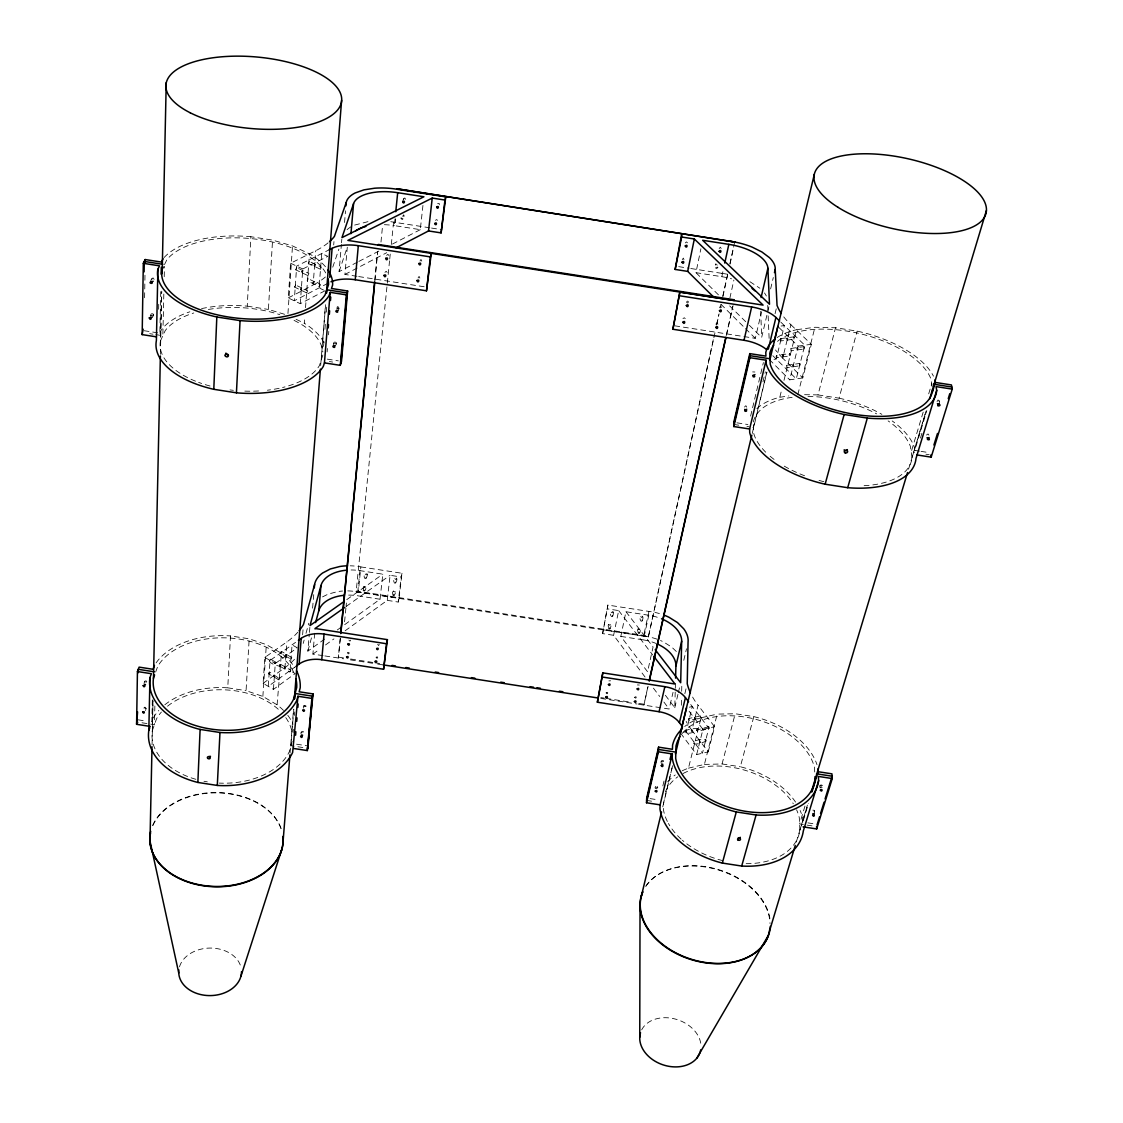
<?xml version="1.0" encoding="UTF-8"?>
<svg xmlns="http://www.w3.org/2000/svg" width="1123" height="1123" viewBox="0 0 1123 1123"><rect width="100%" height="100%" fill="white"/><g stroke="black" fill="none" stroke-linecap="round" stroke-linejoin="round"><path stroke-width="0.75" stroke-dasharray="5 3.75" d="M715.646 267.709C722.159 264.93 712.193 273.479 715.913 263.652M392.517 594.797C394.047 598.082 396.981 591.26 394.426 590.487C391.534 591.61 392.264 594.558 394.384 595.162M393.359 591.035L394.159 591.961L395.226 591.4M144.6 297.735L145.007 273.436M158.624 309.274L158.764 302.326M144.053 330.709L159.845 333.152L160.8 289.818M152.335 699.854L151.844 721.935L153.247 718.004A73.781 49.005 1.8 0 1 158.806 710.452M195.556 381.202A81.572 41.565 4.2 0 1 160.449 340.915L161.544 292.205M152.054 744.984L152.995 701.187M160.421 354.264L161.768 291.194M195.865 779.306A70.3 46.689 1.8 0 1 152.321 730.61L153.023 699.98M163.818 294.072L162.849 335.721L154.637 334.443M164.225 276.721L164.463 266.319M154.862 706.002L154.427 724.686L137.413 722.075M681.352 705.23L681.507 698.267M681.675 691.291L681.829 684.328M665.363 695.263L674.783 707.715L675.442 683.346M608.427 628.178C610.182 631.393 612.302 624.444 609.803 623.742C606.841 624.935 608.371 627.968 610.308 628.473M608.708 624.332L609.494 625.216L610.575 624.627M661.335 763.514C659.341 759.639 665.532 759.415 663.44 763.429M697.664 730.455C696.021 729.641 697.804 727.213 698.015 729.725C685.577 738.19 677.66 728.757 697.327 728.476M655.411 786.647C653.389 790.311 660.549 787.995 656.632 785.847C653.867 785.777 656.955 788.809 657.488 786.563M637.85 632.726C639.619 635.941 641.64 628.978 639.155 628.276C636.179 629.456 637.836 632.516 639.731 633.007M638.061 628.866L638.833 629.75L639.928 629.147M389.555 260.817L356.131 591.779L648.364 636.881L714.242 335.356M647.76 687.164L643.914 705.062L648.097 686.293M642.384 620.64C645.164 613.018 637.162 616.092 641.093 621.23C643.619 621.693 641.458 618.366 640.489 620.429M201.578 308.614A85.615 43.629 4.2 0 1 247.242 306.158L250.892 236.728L272.566 240.097L292.499 245.923L309.457 253.854A87.791 42.239 4.5 0 1 325.937 267.316M164.828 704.795A73.781 49.005 1.8 0 1 227.758 687.823L230.496 635.927L249.194 638.819L266.348 644.616L280.89 652.982A75.381 48.5 2.2 0 1 294.858 667.736M663.511 761.099L662.556 761.941L661.419 761.197M284.596 314.3L268.397 309.443L272.566 240.097M283.515 710.438A73.781 49.005 1.8 0 0 277.086 704.823L262.866 696.428L246.063 690.645L249.194 638.819M325.038 290.745L300.29 303.701L288.288 297.904L290.604 263.231L315.703 250.724A109.366 49.777 4.6 0 0 328.098 242.835M273.436 689.382L275.289 663.468L297.258 647.803L292.064 644.841L290.057 670.599L295.195 673.575L273.436 689.382L263.119 683.317L264.86 657.418L286.884 641.879A94.837 57.891 2.5 0 0 297.848 632.193M287.951 313.542L292.499 245.923M262.866 696.428L266.348 644.616M721.71 307.365L720.503 306.172L719.492 307.534M300.29 303.701L302.761 268.987L327.776 256.353L321.725 253.531L319.072 287.895L323.55 290.029M612.821 615.951C615.727 607.894 607.304 612.33 611.67 616.709C614.239 616.822 611.474 613.818 610.926 615.98M323.957 342.613A85.615 43.629 4.2 0 0 304.375 323.312L304.88 316.377M305.526 307.688L309.457 253.854M277.086 704.823L281.578 651.48L280.455 652.154L280.413 653.081L290.801 659.075L291.966 657.713L281.494 651.368M645.051 677.029L613.607 635.295L602.63 633.611L607.88 605.072L648.954 611.417A38.631 23.401 12.4 0 1 659.398 613.551M288.288 297.904L313.12 285.074L315.703 250.724M263.119 683.317L284.947 667.638L286.884 641.879M602.63 633.611L607.88 605.072M290.057 753.112L293.51 709.483M320.659 365.635L325.488 304.544M321.15 360.272L325.558 305.259M293.833 709.146L290.899 745.686L307.899 748.297M323.55 346.46L324.238 337.883M324.926 329.306L325.614 320.729M326.316 312.152L327.004 303.589M293.047 732.786L293.328 729.304M294.451 715.407L294.731 711.926M333.699 244.954L333.966 241.557M302.62 634.776L303.042 629.652M327.116 351.948L327.397 348.523M328.52 334.808L328.8 331.383M357.353 262.192L339.104 271.64L341.392 244.435M341.532 242.736L341.813 239.325M324.659 639.057L307.87 651.143L309.302 634.074M309.443 632.375L309.878 627.252M344.536 222.508L345.519 210.829M312.587 608.161L313.738 594.657M356.974 276.3L344.943 274.433L347.288 247.214M323.115 655.664L312.896 654.091L315.1 628.487M340.185 638.805L338.332 657.966L340.395 637.99M374.829 279.992L377.525 252.113M374.871 281.017L377.735 251.426M380.978 242.049L382.606 225.316M345.912 608.076L344.256 624.964L380.037 599.247L382.817 574.176L359.936 570.638A34.42 20.888 5.7 0 0 351.106 569.979M346.081 606.392L346.403 603.009M389.737 259.076L390.439 252.099M391.323 244.491L393.794 220.108M422.95 205.425L420.283 229.668L394.355 225.625L395.057 218.69M380.037 599.247L357.381 595.737L359.936 570.638M429.828 227.801L395.31 222.424L395.661 218.957M613.102 612.119L612.189 612.891L611.193 612.147M360.862 566.918L402.006 573.263L399.058 598.278L358.307 591.989L360.862 566.918A38.673 23.443 5.7 0 0 350.25 565.81M345.154 630.775L387.238 600.356L390.088 575.299L401.192 577.011L402.006 573.263M685.339 242.919L686.392 241.894L687.515 242.835M387.238 600.356L398.23 602.054L401.192 577.011M812.841 810.118L814.287 810.343L813.964 811.396M820.197 787.981C817.867 784.079 824.142 783.826 822.317 787.883M822.162 785.539L821.138 786.353L820.043 785.623M926.489 435.036L928.033 433.955L928.903 435.148M154.132 279.388L152.995 277.844L151.914 279.304M152.503 316.868C156.616 313.149 148.433 312.657 152.223 315.802M403.045 218.901C396.966 214.704 405.585 225.372 403.733 214.718M146.523 682.265C148.025 680.454 143.267 680.44 145.274 682.208M144.305 707.574C147.689 711.112 144.516 703.391 143.491 709.806M363.08 590.136C364.273 593.604 367.53 587.09 365.172 585.981C362.055 586.669 363.066 589.926 364.891 590.726M613.607 635.295L618.675 610.603L607.585 608.891M364.006 586.388L364.624 587.385L365.803 586.978M718.425 294.83L695.937 272.664L700.892 248.801M625.946 611.726L653.081 646.918L647.564 671.765L620.808 636.404L625.946 611.726L648.771 615.25A34.392 20.846 12.4 0 1 660.156 618.254M398.23 602.054L399.058 598.278M690.771 268.509L721.794 273.338L722.538 269.941M602.925 629.75L643.605 636.039L648.954 611.417M695.937 272.664L721.808 276.693L722.917 271.584M620.808 636.404L643.423 639.899L648.771 615.25M716.488 325.108L718.734 314.861M720.222 308.025L720.98 304.6M722.847 296.051L727.704 273.844M729.95 263.596L734.442 243.087M648.364 636.881L715.365 330.92M716.853 324.084L719.099 313.822M722.847 296.725L727.718 274.503M729.964 264.256L733.698 247.158M729.88 298.128L733.866 280.09M395.843 582.612C399.9 575.13 390.986 578.078 394.58 583.146C397.093 583.707 394.903 580.268 393.962 582.318M726.216 335.623L732.687 306.607M726.595 334.654L733.08 305.638M674.755 325.81L755.316 338.332L761.52 311.759M638.524 704.289L669.14 709.02L673.042 692.344M770.617 288.92L773.298 277.521M683.781 660.324L686.504 648.785M749.35 325.305L761.661 337.433L769.101 305.905M674.783 707.715L677.927 694.379M678.32 692.723L680.285 684.384M336.9 307.211C340.269 311.885 338.093 302.396 336.254 309.148M750.613 416.071L752.213 409.376M752.607 407.705L763.387 362.561M775.067 313.71L776.26 308.741M662.851 785.889L664.072 780.794M684.848 693.719L686.434 687.065M335.566 345.28C339.216 341.897 331.804 340.774 334.668 343.806M762.952 381.834L765.367 371.811M766.784 372.19L753.477 427.484L746.921 426.473M662.752 806.861L672.551 765.942M752.228 433.464L766.939 372.078M672.565 765.704L663.567 803.029L663.37 809.234A70.188 46.534 16.3 0 0 667.666 822.064M366.238 578.036C370.45 570.568 361.395 573.53 364.975 578.584C367.46 579.145 365.298 575.678 364.343 577.741M790.901 324.729L811.339 344.298L802.791 377.946L782.703 358.153L790.901 324.729A109.128 49.58 13.5 0 1 783.573 316.658M689.396 707.181L692.287 706.549L686.181 731.635L680.44 732.94L696.653 754.572L708.22 751.891L691.922 730.343L698.071 705.272A94.655 57.68 15.6 0 1 692.203 696.344M756.846 408.66A85.46 43.474 13.9 0 1 779.811 397.261L781.903 388.811M783.994 380.374L796.544 329.699L814.933 327.27L835.554 327.762L857.13 331.117A87.636 42.084 13.6 0 1 933.466 376.149M682.18 770.827A73.669 48.85 16.3 0 1 688.455 768.16L701.103 717.555L700.275 715.983L701.033 717.737A75.269 48.331 15.9 0 0 684.721 726.511M356.131 591.779L356.314 591.021L648.406 636.109M802.791 377.946L789.722 379.841L798.144 346.095L777.818 326.442M696.653 754.572L702.956 729.374L686.49 707.813M405.67 199.318L404.757 197.901L403.676 199.248M797.835 394.58L814.933 327.27M688.455 768.16L704.402 764.426L717.19 714.116L735.2 713.751L753.828 716.614A75.269 48.331 15.9 0 1 816.983 764.665M708.22 751.891L714.621 726.735L698.071 705.272M301.146 734.26C299.49 731.494 304.698 730.413 303.435 732.814M804.559 394.692L818.007 394.903L835.554 327.762M704.402 764.426L722.061 763.963L735.2 713.751M303.35 708.178C302.298 703.686 308.488 705.272 305.372 708.697M292.078 741.222L289.313 751.68A70.3 46.689 1.8 0 1 219.266 783.096M303.982 705.735L304.642 706.816L306.003 706.255M818.007 394.903L839.078 398.174L857.13 331.117M307.87 651.143L311.955 636.025M795.575 802.131A73.669 48.85 16.3 0 0 740.324 766.77L753.828 716.614M303.21 643.423L304.136 640.068M305.989 633.358L308.755 623.279M348.86 640.026L349.969 641.163L350.685 640.124M367.151 574.302L366.126 574.906L365.27 574.007M396.686 578.864L395.661 579.468L394.805 578.57M402.708 201.649L403.634 198.476M923.19 412.113L911.188 451.951L914.459 452.457M928.693 393.85L931.697 383.898M804.98 806.061L799.59 823.945L814.849 826.303M796.277 842.082L807.395 805.121M908.535 469.189L925.731 412.085M864.106 485.683A81.432 41.411 13.9 0 0 912.03 457.623L926.096 411.046M746.149 863.657A70.188 46.534 16.3 0 0 799.899 830.234L807.774 804.18M919.484 451.137L914.768 450.407L926.798 410.625M803.352 820.422L808.434 803.633M920.453 438.096L922.46 431.443M721.205 248.506L720.348 247.158L719.183 248.52M333.306 344.382L333.938 342.389M642.581 616.794L641.528 617.439L640.686 616.583M338.542 310.074L339.174 308.123M322.863 355.022L319.437 365.565A81.572 41.565 4.2 0 1 282.589 387.505M435.513 220.347L436.468 219.575L437.591 220.276M339.104 271.64L347.358 246.878M332.745 267.176L338.921 249.039M152.321 730.61L156.518 718.818A70.3 46.689 1.8 0 1 161.403 712.038M145.471 710.508L146.285 708.29M682.966 318.567L684.3 317.739L685.241 318.651M155.662 672.017L157.796 666.206A71.816 46.211 2.2 0 1 228.91 637.99A71.816 46.211 2.2 0 1 294.507 674.193M143.983 683.444L144.811 681.226M717.962 324.266L717.148 322.848L715.842 324.182M746.711 407.144L745.869 405.684L744.479 407.045M639.338 685.03L637.359 684.932M160.449 340.915L165.235 330.583A81.572 41.565 4.2 0 1 193.774 312.98M159.845 333.152L161.445 329.727A85.615 43.629 4.2 0 1 189.829 311.801M939.179 401.444L938.084 399.942L937.031 401.585M150.215 315.97L151.142 314.033M164.505 264.579L166.934 259.624A83.649 40.246 4.5 0 1 249.053 238.427A83.649 40.246 4.5 0 1 325.684 272.917M150.875 280.371L151.816 278.462M403.971 215.7L402.371 216.135M153.43 314.931L151.956 315.451M336.184 343.287L333.643 343.961M439.36 204.807L439.121 203.389L437.605 203.53M421.785 261.126L420.971 259.427L419.974 261.055M419.876 278.055L419.076 276.384L418.079 277.985M377.679 644.279L378.662 645.585L379.237 644.363M683.977 259.68L683.346 258.093L682.251 259.624M752.635 371.91L754.895 372.008M610.617 680.805L608.891 680.889M705.469 739.229C704.177 740.352 706.83 742.331 706.086 739.903C691.501 737.446 687.473 749.125 705.904 741.208M280.076 665.602C283.908 667.624 269.913 664.577 269.464 660.9L270.475 659.131L280.862 665.153M280.287 665.56L279.838 666.922M820.309 787.574L822.148 787.504M150.342 315.731L151.689 315.451M336.409 308.909L338.079 308.783M296.318 666.079L268.271 686.35L270.067 660.436L295.546 642.37M312.896 654.091L319.915 649.024M325.516 644.967L333.938 638.889M337.265 630.003L342.866 625.974M346.221 606.406L390.088 575.299M346.74 599.64L382.817 574.176M322.554 596.889L328.113 594.123L337.476 591.624A38.294 23.611 5.6 0 1 342.557 591.035M789.694 353.605C787.448 355.949 792.108 356.328 789.694 353.605L776.625 355.401L776.077 356.553L776.793 357.718L789.918 355.907M327.818 283.347L294.282 300.796L296.669 266.109L329.025 249.868M344.943 274.433L386.733 252.689M358.869 261.406L380.164 250.401M392.503 244.028L420.283 229.668M700.527 715.941L688.82 718.495L688.624 719.829L689.241 720.489L717.19 714.116M689.241 720.489L688.946 718.509M717.344 265.084L715.646 264.368M686.195 733.052L685.76 731.073M708.767 726.679L696.709 730.09L697.439 731.284L709.062 728.659L708.767 726.679L709.062 728.659M697.439 731.284L697.018 729.29M694.323 743.861L694.028 741.896M354.643 225.077L368.302 221.582M307.337 280.806L308.039 278.644L307.155 280.792L319.143 286.491L320.181 285.593L320.013 284.33L308.039 278.644M289.931 671.989L290.801 670.206L280.511 664.24L279.585 664.9L279.501 665.995L289.804 671.961L290.801 670.206M780.696 338.599L780.878 340.943L793.961 339.188L794.523 338.023L793.779 336.858L780.696 338.599L780.878 340.943M793.779 336.858L793.961 339.188M269.45 672.045L268.565 673.828L278.897 679.85L279.936 678.952L269.576 672.073L268.692 673.856M790.817 348.453L790.999 350.811L804.138 349L804.7 347.835L803.956 346.656L790.817 348.453L790.999 350.811M803.956 346.656L804.138 349M776.793 357.718L776.625 355.401M702.956 729.374L714.621 726.735M786.647 365.298L786.83 367.642L800.067 365.761L800.474 364.638L799.73 363.459L786.647 365.298L786.83 367.642M799.73 363.459L799.899 365.789M779.811 397.261L788.851 395.914M798.144 346.095L811.339 344.298M781.089 326.021L784.359 325.586L776.232 359.051L769.746 359.95L789.722 379.841M306.733 292.935L307.618 290.759L295.588 285.017L294.535 285.916L294.717 287.179L306.733 292.935L307.618 290.759M294.717 287.179L295.588 285.017M320.013 284.33L319.143 286.491M307.997 275.626L308.881 273.436L296.781 267.709L295.728 268.608L295.896 269.899L307.997 275.626L308.881 273.436M295.896 269.899L296.781 267.709M320.476 269.267L321.36 267.077L309.344 261.434L308.292 262.221L308.362 263.568L320.476 269.267L321.36 267.077M327.284 359.135L338.332 360.848M736.927 422.824L747.932 424.536M921.057 451.39L928.918 452.597M149.696 333.685L152.981 334.191M329.376 361.55L332.661 362.055M733.81 424.438L740.366 425.449M925.928 454.225L929.198 454.745M338.542 657.152L343.722 657.938M350.615 659.004L373.047 662.472M374.773 662.724L381.68 663.791M600.805 697.58L604.258 698.099M605.985 698.366L631.87 702.366M638.776 703.419L643.942 704.219M324.828 655.93L343.568 658.822M350.39 659.875L376.317 663.819M377.665 664.072L384.487 665.125M600.749 698.408L607.655 699.475M609.382 699.741L637.008 703.995M227.758 687.823L246.063 690.645M722.061 763.963L740.324 766.77M138.227 719.843L146.734 721.148M296.57 744.198L306.776 745.77M650.105 798.607L658.583 799.913M807.928 822.878L816.393 824.184M646.609 800.418L653.389 801.457M431.555 228.067L441.915 229.682M678.713 266.642L689.045 268.243M358.686 276.567L427.386 287.249M247.242 306.158L268.397 309.443M279.908 678.095L278.897 679.85M279.501 665.995L280.596 664.339M269.464 660.9L270.475 659.131M291.812 657.306L290.801 659.075M308.362 263.568L309.344 261.434M290.604 263.231L302.761 268.987M296.093 319.283L304.375 323.312M749.897 281.691L759.864 288.232M264.86 657.418L275.289 663.468M302.199 732.758L301.736 731.999M780.934 322.273L804.756 345.196L796.263 378.886L772.849 355.71M729.655 305.891L748.129 324.084M720.896 304.249L744.254 327.383M745.475 328.604L755.316 338.332M676.313 651.494L671.807 647.171L663.595 641.977A38.252 23.569 12.5 0 0 660.506 640.531M618.675 610.603L652.674 654.92M690.743 704.528L708.795 728.055L702.451 753.224L683.612 728.223M653.432 688.146L659.72 696.499M663.904 702.057L669.14 709.02M939.291 400.63L939.656 402.736M932.16 386.663L930.756 378.423A83.495 40.105 13.6 0 0 858.393 333.292A83.495 40.105 13.6 0 0 775.768 342.992M914.768 450.407L914.206 446.645A85.46 43.474 13.9 0 0 892.195 420.943M912.03 457.623L910.36 446.322A81.432 41.411 13.9 0 0 888.111 420.886M814.708 771.992L814.428 767.36A71.704 46.043 15.9 0 0 754.74 719.057A71.704 46.043 15.9 0 0 681.9 733.88M814.456 810.708L814.596 813.08M802.833 822.106L802.622 817.937A73.669 48.85 16.3 0 0 800.166 810.525M799.899 830.234L799.295 817.726A70.188 46.534 16.3 0 0 796.572 809.795M384.95 272.37L386.172 271.275L387.196 272.454M388.895 255.483L387.87 254.289L386.649 255.412M767.711 305.428L768.09 314.159M768.16 315.9L769.129 338.599M760.706 311.282L761.661 337.433M753.393 424.719L753.631 433.057A81.432 41.411 13.9 0 0 766.518 453.004M667.666 781.875A73.669 48.85 16.3 0 1 675.232 774.968M722.791 860.653A70.188 46.534 16.3 0 1 682.377 840.243M681.1 839.12A70.188 46.534 16.3 0 1 668.424 823.468M665.349 791.94A70.188 46.534 16.3 0 1 677.843 776.765M683.065 773.522A70.188 46.534 16.3 0 1 793.301 803.745M643.605 636.039A38.252 23.569 12.5 0 1 658.906 639.871M691.922 730.343A93.7 58.059 15.8 0 1 686.139 721.387M643.423 639.899A34.055 21 12.5 0 1 656.014 643.423M279.136 388.291A81.572 41.565 4.2 0 1 267.386 390.214M258.571 390.972A81.572 41.565 4.2 0 1 241.768 390.986M233.359 390.313A81.572 41.565 4.2 0 1 229.99 389.92M210.043 386.017A81.572 41.565 4.2 0 1 198.603 382.381M208.359 309.471A81.572 41.565 4.2 0 1 279.824 314.665M294.044 320.378A81.572 41.565 4.2 0 1 322.82 351.948M164.098 257.546A87.791 42.239 4.5 0 1 250.892 236.728M325.403 276.988A108.089 50.661 4.4 0 1 313.12 285.074M384.361 224.684A39.094 18.179 6.7 0 1 394.355 225.625M347.063 229.724A43.909 20.396 6.7 0 1 352.271 226.116M390.818 221.708A43.909 20.396 6.7 0 1 395.31 222.424M777.074 337.574A87.636 42.084 13.6 0 1 796.544 329.699M839.078 398.174A85.46 43.474 13.9 0 1 881.892 414.359M823.861 481.669A81.432 41.411 13.9 0 1 815.677 479.479M804.559 475.745A81.432 41.411 13.9 0 1 782.633 465.175M774.07 459.405A81.432 41.411 13.9 0 1 767.739 454.141M753.322 421.953A81.432 41.411 13.9 0 1 792.234 397.331M807.97 396.433A81.432 41.411 13.9 0 1 876.614 413.854M721.794 273.338A43.867 20.354 11.4 0 1 727.76 274.307M764.468 292.949A43.867 20.354 11.4 0 1 766.321 295.995M782.703 358.153A107.85 50.479 13.6 0 1 775.516 349.983M721.808 276.693A39.052 18.15 11.4 0 1 731.606 278.827M207.334 781.861A70.3 46.689 1.8 0 1 203.979 781.257M167.524 706.213A70.3 46.689 1.8 0 1 280.708 711.575M285.761 717.597A70.3 46.689 1.8 0 1 292.148 732.786M287.783 715.323A73.781 49.005 1.8 0 1 293.061 724.209M156.111 662.851A75.381 48.5 2.2 0 1 230.496 635.927M294.465 659.341A93.883 58.27 2.3 0 1 284.947 667.638M348.635 595.106A34.083 21.042 5.6 0 1 357.381 595.737M347.793 590.895A38.294 23.611 5.6 0 1 358.307 591.989M179.483 966.833A31.402 23.765 -0.9 0 1 211.517 948.079A31.402 23.765 -0.9 0 1 241.248 968.517M152.826 825.658A66.608 46.955 0.8 0 1 220.417 792.992A66.608 46.955 0.8 0 1 282.041 831.89M152.714 825.307A66.65 46.984 0.8 0 1 219.238 792.571A66.65 46.984 0.8 0 1 281.592 829.995M641.682 1029.847A31.346 23.709 18.8 0 1 675.962 1019.235A31.346 23.709 18.8 0 1 701.019 1046.692M645.753 886.342A66.496 46.815 17.2 0 1 718.032 869.876A66.496 46.815 17.2 0 1 770.027 923.555M645.964 886.061A66.552 46.843 17.2 0 1 717.204 869.23A66.552 46.843 17.2 0 1 770.266 921.618M691.235 730.259C692.021 733.656 692.54 729.431 691.235 730.329M606.125 692.877C607.768 695.811 608.75 690.589 606.125 692.877M285.481 655.593L286.716 654.414L285.481 655.593M314.145 265.618C315.254 268.453 316.265 261.771 314.201 265.337C315.128 268.776 316.11 261.462 314.131 265.716M634.621 697.271C636.25 700.191 637.274 694.983 634.621 697.271M782.591 355.247C783.278 359.557 784.626 352.79 782.591 355.247C783.349 359.613 784.57 352.608 782.591 355.345M686.42 301.876C688.231 305.695 689.55 298.802 686.42 301.876M694.337 717.555L695.165 719.141L694.337 717.555M699.418 740.899L700.233 742.485L699.418 740.899M702.549 728.322L703.377 729.908L702.549 728.322M786.732 338.304C786.942 342.74 789.118 336.521 786.732 338.304M792.684 364.947C792.824 369.327 795.168 363.305 792.684 364.947M301.666 271.766C302.536 275.051 303.87 267.962 301.666 271.766M300.445 289.074C301.315 292.317 302.634 285.298 300.445 289.074M796.881 348.13C797.077 352.594 799.295 346.361 796.881 348.13M312.882 282.659C313.724 285.888 315.044 278.911 312.882 282.659M274.531 663.272C275.458 665.434 276.314 659.917 274.531 663.272M273.605 676.214C274.545 678.334 275.388 672.874 273.605 676.214M285.509 655.453C286.576 657.516 287.151 652.196 285.509 655.453M284.54 668.353C285.453 670.459 286.267 665.083 284.54 668.353M347.583 652.8C348.537 656 350.671 651.101 347.583 652.8M376.135 657.208C377.075 660.394 379.237 655.495 376.135 657.208"/><path stroke-width="1.5" d="M639.745 1037.301L640.04 903.594M156.434 336.83L142.172 334.612L143.309 263.315L145.232 259.553L161.417 262.066L163.06 258.753M150.243 726.413L136.599 724.307L137.441 671.54L139.112 667.132L153.023 669.28L154.455 665.392M143.168 329.179L142.172 334.612M144.109 271.864L144.277 261.434L162.821 264.312M137.582 711.87L136.599 724.307M138.227 672.733L138.283 669.336L154.09 671.765M145.176 263.021L145.232 259.553M143.309 263.315L159.55 265.842L157.894 269.197L156.392 340.55A85.615 43.629 4.2 0 0 213.791 389.316L236.434 392.825A85.615 43.629 4.2 0 0 323.284 366.435L324.435 362.883L330.176 292.345L346.389 294.872L347.639 290.997L331.467 288.485L332.605 285.088A87.791 42.239 4.5 0 0 327.944 269.997M296.528 670.726A75.381 48.5 2.2 0 1 300.206 687.852L299.153 691.782L313.05 693.916L311.885 698.408L297.946 696.26L292.626 752.494A73.781 49.005 1.8 0 1 217.301 785.44L197.859 782.45A73.781 49.005 1.8 0 1 148.826 730.385L149.949 677.618L151.394 673.702L137.441 671.54M161.15 274.209L161.305 267.274M150.131 834.347L152.012 746.739M153.472 678.404L160.378 356.019M162.147 273.675L166.232 82.695M661.503 618.787A34.392 20.846 12.4 0 1 681.675 641.205L680.678 682.728L655.2 649.67M682.152 728.785A75.269 48.331 15.9 0 0 672.565 745.209L672.452 749.294L658.583 747.146L658.415 751.792L672.326 753.926L672.214 758.053A75.269 48.331 15.9 0 0 736.295 811.943L756.088 814.989A75.269 48.331 15.9 0 0 818.639 780.597L818.372 776.414L832.269 778.562L816.674 828.942L803.085 826.851M675.583 678.124L675.92 665.939L681.675 641.205M766.602 349.618A28.089 13.644 12 0 0 744.002 340.297L672.902 329.25L679.836 292.162L763.079 305.105L694.337 238.988L681.633 237.009L681.745 233.738L675.134 269.436L687.697 271.387L713.512 296.949M672.326 753.926L660.113 804.854L659.973 809.023A73.669 48.85 16.3 0 0 722.342 863.068L741.699 866.044A73.669 48.85 16.3 0 0 803.296 831.062L818.639 780.597M672.902 329.25L679.836 292.162M213.791 389.316L216.823 316.995A87.791 42.239 4.5 0 1 157.894 269.197M197.859 782.45L200.105 729.431A75.381 48.5 2.2 0 1 149.949 677.618M660.113 804.854L646.511 802.763L646.708 798.088L658.583 747.146M236.434 392.825L240.069 320.602A87.791 42.239 4.5 0 0 329.011 295.784L330.176 292.345M217.301 785.44L219.982 732.491A75.381 48.5 2.2 0 0 296.865 700.247L297.946 696.26M682.559 726.834L679.429 722.665A24.341 15.596 13.5 0 0 659.089 711.729L597.366 702.212L602.812 672.874L674.993 684.005L653.74 656.309M597.366 702.212L602.812 672.874M283.024 842.138L289.916 754.867M294.338 699.011L320.392 369.13M326.456 292.331L341.617 100.326M326.526 293.229L326.807 289.79L347.021 292.935L340.873 363.333M294.675 698.703L295.096 693.495L312.461 696.162L307.899 748.297M329.755 277.423L332.113 248.323A28.454 13.434 6.2 0 1 358.307 245.684L430.39 256.9L431.288 253.391L426.487 290.815L355.247 279.753A28.117 13.673 6.1 0 0 330.962 281.789M296.318 666.079L299.125 664.044L301.203 638.355A24.622 15.525 4.8 0 1 324.056 634.102L386.523 643.746L387.421 639.647L315.1 628.487L344.817 607.417M328.239 327.972L328.52 324.547M329.362 314.243L329.643 310.804M330.485 300.501L330.766 297.076M295.588 735.242L295.868 731.775M296.725 721.345L297.005 717.864M297.862 707.434L298.156 703.953M345.94 205.832L346.221 202.491A44.415 20.017 6.7 0 1 355.163 192.959L363.894 189.871L374.619 188.215A44.415 20.017 6.7 0 1 398.651 189.548L445.775 196.876L441.1 232.896L428.523 230.945L396.012 247.86M314.3 587.905L314.594 584.536A38.673 23.443 5.7 0 1 322.652 572.983L330.387 568.94L339.82 566.497A38.673 23.443 5.7 0 1 347.597 565.81M350.952 233.654L353.563 203.642A39.544 17.842 6.8 0 1 397.696 192.693L423.904 196.764L341.954 237.627L353.563 203.642M315.591 622.591L318.778 610.828L320.981 585.518A34.42 20.888 5.7 0 1 346.74 570.175M324.435 362.883L340.255 365.34L346.389 294.872M293.679 748.48L307.323 750.571L311.885 698.408M347.639 290.997L341.49 361.339L340.255 365.34M313.05 693.916L307.323 750.571M355.247 279.753L358.307 245.684M299.125 664.044A24.369 15.624 4.6 0 1 321.754 659.72L324.056 634.102M340.69 633.583L374.661 281.733M340.901 632.768L374.535 284.512M395.759 211.756L397.696 192.693M428.523 230.945L432.243 198.069L444.961 200.048L445.775 196.876M426.487 290.815L430.39 256.9M321.754 659.72L383.575 669.252L386.523 643.746M387.421 639.647L383.575 669.252M441.1 232.896L444.961 200.048M675.134 269.436L681.633 237.009M687.697 271.387L694.337 238.988M724.77 263.077L728.827 244.351L702.661 240.28L769.494 304.249L767.893 268.243A39.502 17.814 11.3 0 0 728.827 244.351M649.276 680.327L725.837 337.335M649.248 681.17L725.837 338.065M744.002 340.297L751.652 306.986L679.71 295.798M659.089 711.729L664.858 686.672L602.49 677.057M761.085 297.553L767.893 268.243M774.421 339.525A87.636 42.084 13.6 0 0 765.774 352.538L765.928 356.117L749.799 353.619L733.782 422.332L733.824 426.543L749.617 428.986L749.715 432.72A85.46 43.474 13.9 0 0 825.138 484.21L847.711 487.705A85.46 43.474 13.9 0 0 915.989 458.507L936.708 390.313L936.063 386.607L952.22 389.12L931.178 457.145L916.986 454.941M733.81 424.438L749.841 355.654L770.013 358.784M733.824 426.543L749.897 357.69L749.799 353.619M646.609 800.418L658.499 749.462L675.835 752.129M646.511 802.763L658.415 751.792M774.449 272.636L775.221 269.38A44.373 19.989 11.3 0 0 769.353 257.56L761.871 251.945L752.101 247.102A44.373 19.989 11.3 0 0 734.821 242.035L728.799 241.066M670.024 759.457L671.231 754.375M768.329 349.155L775.909 317.458A28.426 13.406 11.9 0 0 751.652 306.986M749.617 428.986L766.083 360.202L749.897 357.69M679.429 722.665L685.423 697.608A24.594 15.497 13.3 0 0 664.858 686.672M774.182 341.518L777.818 326.442M641.093 897.235L661.531 811.985M675.414 754.01L751.82 435.163M769.802 360.146L814.329 174.304M680.44 732.94L686.49 707.813M825.138 484.21L844.145 414.499A87.636 42.084 13.6 0 1 766.223 363.838L766.083 360.202M320.981 585.518L310.018 625.553L343.905 601.633M722.342 863.068L736.295 811.943M314.594 584.536L303.449 624.528A94.837 57.891 2.5 0 1 299.111 630.705M847.711 487.705L867.307 418.093A87.636 42.084 13.6 0 0 936.708 390.313M741.699 866.044L756.088 814.989M769.985 929.423L795.266 845.437M811.438 791.687L907.524 472.544M929.774 398.637L986.401 210.52M932.315 392.39L935.333 382.438L934.898 379.995M811.985 791.869L818.091 771.712L817.923 768.96M378.198 245.151L378.409 244.463L734.217 299.785L734.217 300.515L347.877 240.406L432.243 198.069M933.901 445.045L937.494 433.436M948.247 398.623L949.777 393.654M817.039 824.928L819.551 816.814M820.548 813.557L824.071 802.187M825.068 798.944L832.101 776.204L816.519 773.803M240.926 976.238L282.055 848.609M346.221 202.491L334.387 236.448A109.366 49.777 4.6 0 1 329.544 241.599M148.826 730.385L149.78 727.732M154.595 674.937L153.528 677.857A71.816 46.211 2.2 0 0 210.647 729.024A71.816 46.211 2.2 0 0 293.482 699.418L296.697 687.599A71.816 46.211 2.2 0 0 296.009 679.022M754.993 374.605C748.999 377.609 758.39 377.539 752.971 375.222M163.284 267.077L162.049 269.576A83.649 40.246 4.5 0 0 229.134 317.107A83.649 40.246 4.5 0 0 325.066 294.9L328.52 284.723A83.649 40.246 4.5 0 0 327.958 278.701M153.191 281.283L151.703 281.817M696.765 1058.245L768.16 935.726M746.753 409.235C740.857 412.141 750.543 411.832 744.661 409.376M929.128 437.521C923.92 439.865 932.076 440.918 928.398 438.195M939.347 403.775L937.382 403.69M298.367 640.363L301.203 638.355M814.315 813.628L812.827 813.684M152.195 317.29L150.749 317.233M329.025 249.868L332.113 248.323M338.191 310.495C332.001 310.439 340.311 314.482 336.718 310.439M335.216 345.687C328.941 345.996 337.742 349.576 333.531 345.435M938.505 404.21C935.164 407.144 942.913 405.768 938.828 404.154M145.499 684.567L144.46 684.412M302.634 735.172L301.61 735.018M662.752 764.216L661.938 764.173M928.075 438.11L927.008 437.675M392.025 665.392L395.478 665.925M405.838 667.525L409.277 668.045M435.163 672.045L438.616 672.579M471.407 677.632L474.847 678.152M500.732 682.152L504.185 682.686M530.07 686.672L533.523 687.206M536.962 687.739L540.416 688.259M559.394 691.192L562.848 691.726M383.224 664.886L597.296 697.874M818.091 771.712L831.932 773.845L832.269 778.562M200.105 729.431L219.982 732.491M935.333 382.438L951.434 384.936L952.22 389.12M933.367 384.164L951.827 387.028M216.823 316.995L240.069 320.602M844.145 414.499L867.307 418.093M151.423 281.733C146.846 283.038 155.241 284.891 150.973 281.199M775.909 317.458L779.671 321.066M685.423 697.608L688.61 701.763M149.935 840.818L178.754 973.023M930.827 454.997L931.178 457.145M814.975 776.653L815.158 779.755A71.704 46.043 15.9 0 1 746.135 811.424A71.704 46.043 15.9 0 1 675.667 758.278L675.99 746.037A71.704 46.043 15.9 0 1 679.991 736.548M816.533 826.556L816.674 828.942M775.221 269.38L777.046 305.428A109.128 49.58 13.5 0 0 781.257 313.429M740.296 837.295A1.446 1.039 1.1 0 1 738.358 837.744M664.409 615.264A38.631 23.401 12.4 0 1 669.14 617.355L677.45 622.549L683.668 628.74A38.631 23.401 12.4 0 1 688.048 642.188L687.234 683.739A94.655 57.68 15.6 0 0 690.392 692.737M657.32 643.998A34.055 21 12.5 0 1 675.92 665.939M228.362 354.714A1.699 1.418 23.9 0 1 225.934 353.071M355.809 230.762A39.094 18.179 6.7 0 1 365.916 226.467M932.637 389.414A83.495 40.105 13.6 0 1 855.515 414.485A83.495 40.105 13.6 0 1 770.238 364.189L769.774 353.422A83.495 40.105 13.6 0 1 773.747 345.252M847.388 449.607A1.699 1.404 -7.4 0 1 844.117 449.832M752.045 288.429A39.052 18.15 11.4 0 1 754.881 290.829M210.506 756.298A1.446 1.053 15.7 0 1 209.117 756.355M318.778 610.828A34.083 21.042 5.6 0 1 344.312 595.302M241.515 971.592A31.402 23.765 -0.9 0 1 208.738 995.582A31.402 23.765 -0.9 0 1 178.852 969.907M282.884 836.424A66.608 46.955 0.8 0 1 214.802 886.777A66.608 46.955 0.8 0 1 150.51 833.112M282.968 836.902A66.65 46.984 0.8 0 1 213.103 886.384A66.65 46.984 0.8 0 1 150.707 831.301M700.724 1049.823A31.346 23.709 18.8 0 1 664.76 1065.376A31.346 23.709 18.8 0 1 640.531 1032.697M769.648 929.76A66.496 46.815 17.2 0 1 691.979 959.828A66.496 46.815 17.2 0 1 642.791 891.718M770.308 926.349A66.552 46.843 17.2 0 1 694.997 960.333A66.552 46.843 17.2 0 1 642.665 892.252M719.113 251.327C721.008 254.935 721.963 248.211 719.113 251.327M434.685 223.561C436.412 227.337 437.605 220.726 434.685 223.561M605.816 697.074C607.473 700.022 608.455 694.786 605.816 697.074M608.427 684.511C610.084 687.473 611.08 682.194 608.427 684.511M634.397 701.482C636.025 704.416 637.05 699.194 634.397 701.482M637.148 688.932C638.79 691.894 639.815 686.63 637.148 688.932M681.97 262.206C683.682 265.87 684.932 259.259 681.97 262.206M655.256 791.111C656.955 794.101 658.05 788.809 655.256 791.111M682.868 322.245C684.665 326.035 685.971 319.199 682.868 322.245M686.321 305.526C688.132 309.358 689.452 302.452 686.321 305.526M661.265 765.647C662.977 768.679 664.1 763.275 661.265 765.647M715.8 327.354C717.583 331.145 718.945 324.322 715.8 327.354M719.45 310.678C721.233 314.496 722.608 307.604 719.45 310.678M685.269 245.951C686.785 249.727 688.399 243.115 685.269 245.951M812.645 815.34C814.231 818.302 815.551 813.038 812.645 815.34M820.366 790.129C821.952 793.147 823.299 787.785 820.366 790.129M149.275 317.907C150.594 322.231 152.967 315.577 149.275 317.907M143.168 685.662C144.39 689.003 146.327 683.879 143.168 685.662M142.677 712.024C143.884 715.323 145.793 710.298 142.677 712.024M385.666 258.388C386.663 262.571 389.33 256.1 385.666 258.388M383.968 275.388C384.964 279.529 387.617 273.128 383.968 275.388M402.708 201.649C403.62 205.677 406.203 199.431 402.708 201.649M418.851 263.54C419.82 267.723 422.543 261.252 418.851 263.54M302.803 710.227C303.884 713.554 306.046 708.473 302.803 710.227M416.97 280.525C417.924 284.652 420.634 278.265 416.97 280.525M436.636 206.927C437.521 210.956 440.16 204.709 436.636 206.927M300.613 736.337C301.68 739.594 303.814 734.596 300.613 736.337M347.849 644.111C348.818 647.339 350.966 642.398 347.849 644.111M346.572 656.899C347.54 660.099 349.674 655.2 346.572 656.899M376.626 648.561C377.567 651.775 379.756 646.834 376.626 648.561M375.208 661.321C376.149 664.507 378.325 659.608 375.208 661.321M396.966 188.776L734.821 242.035L396.966 188.776M738.078 840.06A1.446 1.039 1.1 0 0 740.45 839.513A1.446 1.039 1.1 0 0 738.569 838.291A1.446 1.039 1.1 0 0 738.078 840.06M225.288 355.893A1.699 1.418 23.9 0 0 228.166 356.342A1.699 1.418 23.9 0 0 226.832 353.956A1.699 1.418 23.9 0 0 225.288 355.893M845.156 452.864A1.699 1.418 -7.4 0 0 847.64 451.474A1.699 1.418 -7.4 0 0 845.058 450.407A1.699 1.418 -7.4 0 0 845.156 452.864M207.755 758.348A1.446 1.053 15.6 0 0 210.155 758.236A1.446 1.053 15.6 0 0 208.471 756.663A1.446 1.053 15.6 0 0 207.755 758.348M190.18 112.763A88.212 35.866 5.2 0 0 338.107 109.338A88.212 35.866 5.2 0 0 232.952 56.206A88.212 35.866 5.2 0 0 190.18 112.763M837.884 207.236A88.029 35.739 12.7 0 0 982.962 219.378A88.029 35.739 12.7 0 0 879.744 154.384A88.029 35.739 12.7 0 0 837.884 207.236"/></g></svg>
